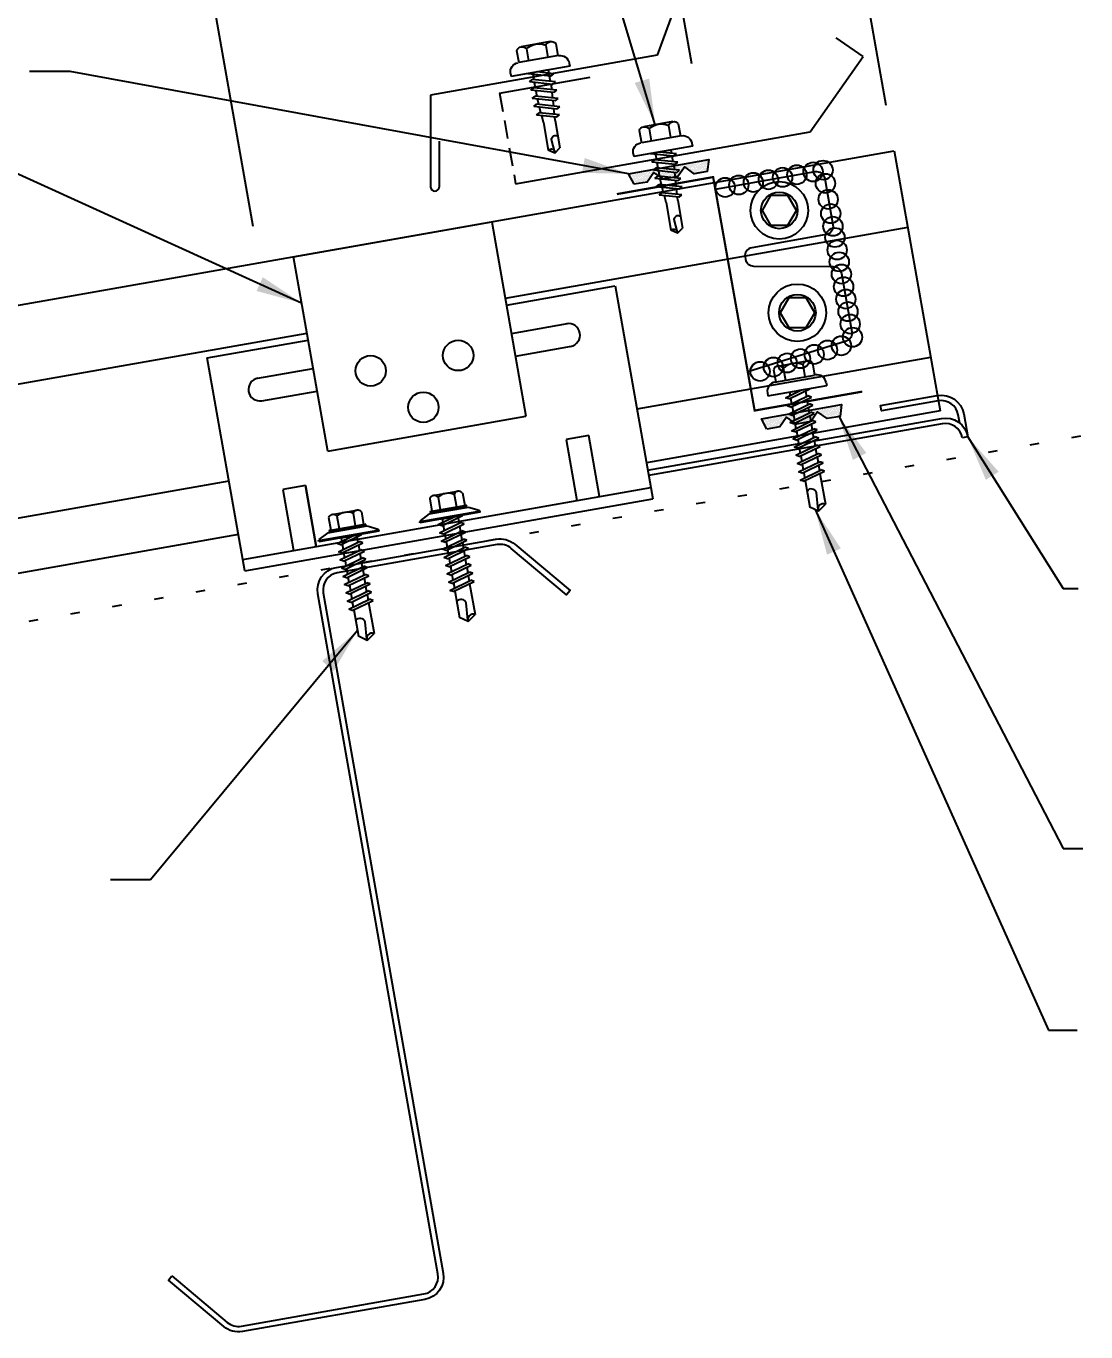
# Model space of a CAD drawing. Extents: x 0.4 to 44.2, y 9.8 to 50.6.
# Drawn here: x 8.02 to 19.53, y 12.82 to 27.01 of the extents above; entities that cross this region are included whole.
import ezdxf

# ---------------------------------------------------------------- set-up
doc = ezdxf.new("R2010")
doc.units = 0
doc.header["$LTSCALE"] = 4
doc.header["$MEASUREMENT"] = 0
doc.linetypes.add('ACAD_ISO07W100', pattern=[3, 0, -3])
doc.linetypes.add('HIDDEN', pattern=[0.375, 0.25, -0.125])
doc.layers.get('0').update_dxf_attribs({"linetype": 'CONTINUOUS'})
doc.layers.get('DEFPOINTS').update_dxf_attribs({"linetype": 'CONTINUOUS'})
for name, color, linetype in [('CLIP', 5, 'CONTINUOUS'), ('CLO', 3, 'CONTINUOUS'), ('DIM', 2, 'CONTINUOUS'), ('FASTENER', 9, 'CONTINUOUS'), ('PANEL', 11, 'CONTINUOUS'), ('STLA', 10, 'CONTINUOUS'), ('TAPE', 8, 'CONTINUOUS'), ('TEXT', 2, 'CONTINUOUS'), ('TRIM', 6, 'CONTINUOUS')]:
    doc.layers.add(name, color=color, linetype=linetype)
doc.styles.add('TEXT1', font='ROMANS.shx', dxfattribs={"width": 0.75, "height": 0.375})
doc.dimstyles.new('DETAIL', dxfattribs={"dimscale": 4, "dimtxt": 0.09375, "dimasz": 0.0625, "dimexe": 0.0625, "dimexo": 0.125, "dimgap": 0.0625, "dimtad": 1, "dimdec": 4, "dimzin": 3, "dimdsep": 46, "dimlunit": 4, "dimtxsty": 'TEXT1', "dimblk": 'ARCHTICK', "dimcen": 0.0625, "dimclrd": 7, "dimclre": 7, "dimclrt": 2, "dimadec": 0, "dimazin": 0, "dimtfac": 0.59375, "dimtdec": 4, "dimtmove": 0, "dimatfit": 3, "dimfxl": 0, "dimfrac": 2, "dimtolj": 1, "dimtzin": 3, "dimarcsym": 0})
doc.dimstyles.new('DETAIL$7', dxfattribs={"dimscale": 4, "dimtxt": 0.09375, "dimasz": 0.125, "dimexe": 0.0625, "dimexo": 0.125, "dimgap": 0.0625, "dimtad": 1, "dimdec": 4, "dimzin": 3, "dimdsep": 46, "dimlunit": 4, "dimtxsty": 'TEXT1', "dimblk": 'ARCHTICK', "dimcen": 0.0625, "dimclrd": 7, "dimclre": 7, "dimclrt": 2, "dimadec": 0, "dimazin": 0, "dimtfac": 1, "dimtdec": 4, "dimtmove": 0, "dimatfit": 3, "dimfxl": 0, "dimfrac": 2, "dimtolj": 1, "dimtzin": 3, "dimarcsym": 0})

# ---------------------------------------------------------------- blocks, each defined once
blk = doc.blocks.new('_ArchTick')
at = {"color": 0, "linetype": 'ByBlock', "const_width": 0.15}
blk.add_lwpolyline([(-0.5, -0.5), (0.5, 0.5)], dxfattribs=at)
blk = doc.blocks.new('*D7')
at = {"layer": 'DEFPOINTS', "color": 0}
for p in [(14.204, 32.546), (17.309, 26.452), (15.34, 26.105)]:
    blk.add_point(p, dxfattribs=at)
at = {"layer": 'DIM', "color": 7, "lineweight": -2}
for p, q in [((17.222, 26.944), (16.13, 33.139)), ((15.253, 26.597), (14.161, 32.792)), ((16.174, 32.893), (14.204, 32.546))]:
    blk.add_line(p, q, dxfattribs=at)
at = {"layer": 'DIM', "color": 7, "lineweight": -2, "xscale": 0.25, "yscale": 0.25, "zscale": 0.25}
for p, rotation in [((16.174, 32.893), 9.999999999999886), ((14.204, 32.546), 189.9999999999999)]:
    blk.add_blockref('_ArchTick', p, dxfattribs=dict(at, rotation=rotation))
at = {"layer": 'DIM', "color": 2, "insert": (15.107, 33.185), "char_height": 0.375, "attachment_point": 5, "rotation": 10, "style": 'TEXT1'}
blk.add_mtext('\\A1;2"', dxfattribs=at)
blk = doc.blocks.new('*D5')
at = {"layer": 'DEFPOINTS', "color": 0}
for p in [(20.89, 34.937), (10.574, 24.336), (22.804, 24.086)]:
    blk.add_point(p, dxfattribs=at)
at = {"layer": 'DIM', "color": 7, "lineweight": -2}
for p, q in [((22.717, 24.578), (20.847, 35.183)), ((9.073, 32.853), (20.89, 34.937)), ((10.488, 24.829), (9.029, 33.099))]:
    blk.add_line(p, q, dxfattribs=at)
at = {"layer": 'DIM', "color": 7, "lineweight": -2, "xscale": 0.25, "yscale": 0.25, "zscale": 0.25}
for p, rotation in [((20.89, 34.937), 10), ((9.073, 32.853), 190)]:
    blk.add_blockref('_ArchTick', p, dxfattribs=dict(at, rotation=rotation))
at = {"layer": 'DIM', "color": 2, "insert": (14.899, 34.361), "char_height": 0.375, "attachment_point": 5, "rotation": 10, "style": 'TEXT1'}
blk.add_mtext('\\A1;1\'-0" MAX.', dxfattribs=at)
blk = doc.blocks.new('*D6')
at = {"layer": 'DEFPOINTS', "color": 0}
for p in [(21.098, 33.761), (17.451, 25.651), (22.958, 23.208)]:
    blk.add_point(p, dxfattribs=at)
at = {"layer": 'DIM', "color": 7, "lineweight": -2}
for p, q in [((22.872, 23.7), (21.054, 34.008)), ((16.174, 32.893), (21.098, 33.761)), ((17.364, 26.143), (16.13, 33.139))]:
    blk.add_line(p, q, dxfattribs=at)
at = {"layer": 'DIM', "color": 7, "lineweight": -2, "xscale": 0.25, "yscale": 0.25, "zscale": 0.25}
for p, rotation in [((21.098, 33.761), 10), ((16.174, 32.893), 190)]:
    blk.add_blockref('_ArchTick', p, dxfattribs=dict(at, rotation=rotation))
at = {"layer": 'DIM', "color": 2, "insert": (18.553, 33.793), "char_height": 0.375, "attachment_point": 5, "rotation": 10, "style": 'TEXT1'}
blk.add_mtext('\\A1;5"', dxfattribs=at)
blk = doc.blocks.new('MB_DW1')
at = {"layer": 'FASTENER'}
for p, q in [((-0.135, 0.302), (0.135, 0.302)), ((-0.181, 0.276), (-0.181, 0.137)), ((-0.089, 0.276), (-0.089, 0.137)), ((0.089, 0.276), (0.089, 0.137)), ((0.181, 0.276), (0.181, 0.137)), ((-0.217, 0.114), (-0.326, 0.059)), ((-0.326, 0.059), (-0.326, 0.049)), ((-0.326, 0.049), (0.326, 0.049)), ((-0.217, 0.114), (0.217, 0.114)), ((-0.193, 0.137), (0.193, 0.137)), ((-0.193, 0.119), (0.193, 0.119)), ((-0.181, 0.137), (0.181, 0.137)), ((-0.139, -0.016), (0.046, 0.037)), ((-0.104, -0.036), (0.139, 0.033)), ((-0.086, 0.037), (-0.086, -0.001)), ((-0.086, 0.037), (0.086, 0.037)), ((0.086, 0.037), (0.133, 0.037)), ((0.086, 0.018), (0.086, -0.042)), ((0.139, 0.033), (0.133, 0.037)), ((0.217, 0.114), (0.326, 0.059)), ((0.326, 0.059), (0.326, 0.049)), ((-0.104, -0.036), (-0.139, -0.016)), ((-0.139, -0.107), (0.104, -0.038)), ((-0.104, -0.127), (-0.139, -0.107)), ((-0.139, -0.198), (0.104, -0.128)), ((-0.104, -0.127), (0.139, -0.058)), ((-0.086, -0.031), (-0.086, -0.092)), ((-0.086, -0.122), (-0.086, -0.183)), ((0.086, -0.073), (0.086, -0.133)), ((0.139, -0.058), (0.104, -0.038)), ((0.139, -0.149), (0.104, -0.128)), ((-0.104, -0.218), (-0.139, -0.198)), ((-0.139, -0.289), (0.104, -0.219)), ((-0.104, -0.218), (0.139, -0.149)), ((-0.104, -0.309), (0.139, -0.239)), ((-0.086, -0.213), (-0.086, -0.274)), ((0.086, -0.164), (0.086, -0.224)), ((0.086, -0.255), (0.086, -0.315)), ((0.139, -0.239), (0.104, -0.219)), ((-0.104, -0.309), (-0.139, -0.289)), ((-0.139, -0.38), (0.104, -0.31)), ((-0.104, -0.4), (-0.139, -0.38)), ((-0.139, -0.47), (0.104, -0.401)), ((-0.104, -0.4), (0.139, -0.33)), ((-0.104, -0.491), (0.139, -0.421)), ((-0.086, -0.304), (-0.086, -0.364)), ((-0.086, -0.395), (-0.086, -0.455)), ((0.086, -0.345), (0.086, -0.406)), ((0.139, -0.33), (0.104, -0.31)), ((0.139, -0.421), (0.104, -0.401)), ((-0.104, -0.491), (-0.139, -0.47)), ((-0.139, -0.561), (0.104, -0.492)), ((-0.104, -0.581), (-0.139, -0.561)), ((-0.104, -0.581), (0.139, -0.512)), ((-0.086, -0.486), (-0.086, -0.546)), ((0.086, -0.436), (0.086, -0.497)), ((0.086, -0.527), (0.086, -0.588)), ((0.139, -0.512), (0.104, -0.492)), ((-0.139, -0.652), (0.104, -0.583)), ((-0.104, -0.672), (-0.139, -0.652)), ((-0.139, -0.743), (0.104, -0.674)), ((-0.104, -0.672), (0.139, -0.603)), ((-0.104, -0.763), (0.139, -0.694)), ((-0.086, -0.577), (-0.086, -0.637)), ((-0.086, -0.667), (-0.086, -0.728)), ((0.086, -0.618), (0.086, -0.679)), ((0.086, -0.709), (0.086, -1.05)), ((0.139, -0.603), (0.104, -0.583)), ((0.139, -0.694), (0.104, -0.674)), ((-0.104, -0.763), (-0.139, -0.743)), ((-0.086, -0.758), (-0.086, -1.05)), ((-0.002, -1.095), (0.014, -0.909)), ((0, -1.111), (-0.086, -1.05)), ((0, -1.111), (0.086, -1.05))]:
    blk.add_line(p, q, dxfattribs=at)
blk.add_lwpolyline([(-0.331, 0.037), (-0.331, 0.049), (0.331, 0.049), (0.331, 0.037)], close=True, dxfattribs=at)
for centre, radius, start, end in [((-0.135, 0.25), 0.0527, 29.8754, 150.1246), ((0, 0.138), 0.164, 56.9974, 123.0026), ((0.135, 0.25), 0.0527, 29.8754, 150.1246), ((-0.193, 0.128), 0.00894, 90, 270), ((0.193, 0.128), 0.00894, 270, 90), ((-0.046, -0.921), 0.0615, 11.1445, 130.906), ((0.054, -1.097), 0.0563, 55.4585, 194.8454)]:
    blk.add_arc(centre, radius, start, end, dxfattribs=at)
blk = doc.blocks.new('A$C40D92978')
at = {"layer": 'CLO', "const_width": 0.0239}
blk.add_lwpolyline([(2.668, 0.22), (1.499, 0.014), (1.048, 2.551), (0.002, 2.366)], dxfattribs=at)
at = {"layer": 'CLO'}
blk.add_lwpolyline([(1.074, 2.419), (2.155, 2.61, -0.414214), (2.26, 2.537), (2.349, 2.031, -0.414214), (2.276, 1.927), (1.468, 1.784, 0.414214), (1.395, 1.68), (1.399, 1.658, 0.362577), (1.487, 1.584), (2.353, 1.579, -0.362577), (2.441, 1.505), (2.554, 0.869, -0.377256), (2.492, 0.768), (1.424, 0.435)], format="xyb", dxfattribs=at)
blk = doc.blocks.new('*X9')
at = {"color": 0}
for p, q in [((-0.434, 0.135), (-0.434, 0.135)), ((-0.434, 0.123), (-0.434, 0.123)), ((-0.422, 0.141), (-0.422, 0.141)), ((-0.422, 0.129), (-0.422, 0.129)), ((-0.422, 0.117), (-0.422, 0.117)), ((-0.422, 0.105), (-0.422, 0.105)), ((-0.422, 0.094), (-0.422, 0.094)), ((-0.422, 0.082), (-0.422, 0.082)), ((-0.41, 0.135), (-0.41, 0.135)), ((-0.41, 0.123), (-0.41, 0.123)), ((-0.41, 0.111), (-0.41, 0.111)), ((-0.41, 0.1), (-0.41, 0.1)), ((-0.41, 0.088), (-0.41, 0.088)), ((-0.41, 0.076), (-0.41, 0.076)), ((-0.41, 0.064), (-0.41, 0.064)), ((-0.41, 0.053), (-0.41, 0.053)), ((-0.41, 0.041), (-0.41, 0.041)), ((-0.398, 0.141), (-0.398, 0.141)), ((-0.398, 0.129), (-0.398, 0.129)), ((-0.398, 0.117), (-0.398, 0.117)), ((-0.398, 0.105), (-0.398, 0.105)), ((-0.398, 0.094), (-0.398, 0.094)), ((-0.398, 0.082), (-0.398, 0.082)), ((-0.398, 0.07), (-0.398, 0.07)), ((-0.398, 0.059), (-0.398, 0.059)), ((-0.398, 0.047), (-0.398, 0.047)), ((-0.398, 0.035), (-0.398, 0.035)), ((-0.398, 0.023), (-0.398, 0.023)), ((-0.387, 0.135), (-0.387, 0.135)), ((-0.387, 0.123), (-0.387, 0.123)), ((-0.387, 0.111), (-0.387, 0.111)), ((-0.387, 0.1), (-0.387, 0.1)), ((-0.387, 0.088), (-0.387, 0.088)), ((-0.387, 0.076), (-0.387, 0.076)), ((-0.387, 0.064), (-0.387, 0.064)), ((-0.387, 0.053), (-0.387, 0.053)), ((-0.387, 0.041), (-0.387, 0.041)), ((-0.387, 0.029), (-0.387, 0.029)), ((-0.375, 0.141), (-0.375, 0.141)), ((-0.375, 0.129), (-0.375, 0.129)), ((-0.375, 0.117), (-0.375, 0.117)), ((-0.375, 0.105), (-0.375, 0.105)), ((-0.375, 0.094), (-0.375, 0.094)), ((-0.375, 0.082), (-0.375, 0.082)), ((-0.375, 0.07), (-0.375, 0.07)), ((-0.375, 0.059), (-0.375, 0.059)), ((-0.375, 0.047), (-0.375, 0.047)), ((-0.375, 0.035), (-0.375, 0.035)), ((-0.375, 0.023), (-0.375, 0.023)), ((-0.363, 0.135), (-0.363, 0.135)), ((-0.363, 0.123), (-0.363, 0.123)), ((-0.363, 0.111), (-0.363, 0.111)), ((-0.363, 0.1), (-0.363, 0.1)), ((-0.363, 0.088), (-0.363, 0.088)), ((-0.363, 0.076), (-0.363, 0.076)), ((-0.363, 0.064), (-0.363, 0.064)), ((-0.363, 0.053), (-0.363, 0.053)), ((-0.363, 0.041), (-0.363, 0.041)), ((-0.363, 0.029), (-0.363, 0.029)), ((-0.352, 0.141), (-0.352, 0.141)), ((-0.352, 0.129), (-0.352, 0.129)), ((-0.352, 0.117), (-0.352, 0.117)), ((-0.352, 0.105), (-0.352, 0.105)), ((-0.352, 0.094), (-0.352, 0.094)), ((-0.352, 0.082), (-0.352, 0.082)), ((-0.352, 0.07), (-0.352, 0.07)), ((-0.352, 0.059), (-0.352, 0.059)), ((-0.352, 0.047), (-0.352, 0.047)), ((-0.352, 0.035), (-0.352, 0.035)), ((-0.352, 0.023), (-0.352, 0.023)), ((-0.34, 0.135), (-0.34, 0.135)), ((-0.34, 0.123), (-0.34, 0.123)), ((-0.34, 0.111), (-0.34, 0.111)), ((-0.34, 0.1), (-0.34, 0.1)), ((-0.34, 0.088), (-0.34, 0.088)), ((-0.34, 0.076), (-0.34, 0.076)), ((-0.34, 0.064), (-0.34, 0.064)), ((-0.34, 0.053), (-0.34, 0.053)), ((-0.34, 0.041), (-0.34, 0.041)), ((-0.34, 0.029), (-0.34, 0.029)), ((-0.328, 0.141), (-0.328, 0.141)), ((-0.328, 0.129), (-0.328, 0.129)), ((-0.328, 0.117), (-0.328, 0.117)), ((-0.328, 0.105), (-0.328, 0.105)), ((-0.328, 0.094), (-0.328, 0.094)), ((-0.328, 0.082), (-0.328, 0.082)), ((-0.328, 0.07), (-0.328, 0.07)), ((-0.328, 0.059), (-0.328, 0.059)), ((-0.328, 0.047), (-0.328, 0.047)), ((-0.328, 0.035), (-0.328, 0.035)), ((-0.328, 0.023), (-0.328, 0.023)), ((-0.316, 0.135), (-0.316, 0.135)), ((-0.316, 0.123), (-0.316, 0.123)), ((-0.316, 0.111), (-0.316, 0.111)), ((-0.316, 0.1), (-0.316, 0.1)), ((-0.316, 0.088), (-0.316, 0.088)), ((-0.316, 0.076), (-0.316, 0.076)), ((-0.316, 0.064), (-0.316, 0.064)), ((-0.316, 0.053), (-0.316, 0.053)), ((-0.316, 0.041), (-0.316, 0.041)), ((-0.316, 0.029), (-0.316, 0.029)), ((-0.305, 0.141), (-0.305, 0.141)), ((-0.305, 0.129), (-0.305, 0.129)), ((-0.305, 0.117), (-0.305, 0.117)), ((-0.305, 0.105), (-0.305, 0.105)), ((-0.305, 0.094), (-0.305, 0.094)), ((-0.305, 0.082), (-0.305, 0.082)), ((-0.305, 0.07), (-0.305, 0.07)), ((-0.305, 0.059), (-0.305, 0.059)), ((-0.305, 0.047), (-0.305, 0.047)), ((-0.305, 0.035), (-0.305, 0.035)), ((-0.305, 0.023), (-0.305, 0.023)), ((-0.293, 0.135), (-0.293, 0.135)), ((-0.293, 0.123), (-0.293, 0.123)), ((-0.293, 0.111), (-0.293, 0.111)), ((-0.293, 0.1), (-0.293, 0.1)), ((-0.293, 0.088), (-0.293, 0.088)), ((-0.293, 0.076), (-0.293, 0.076)), ((-0.293, 0.064), (-0.293, 0.064)), ((-0.293, 0.053), (-0.293, 0.053)), ((-0.293, 0.041), (-0.293, 0.041)), ((-0.293, 0.029), (-0.293, 0.029)), ((-0.281, 0.141), (-0.281, 0.141)), ((-0.281, 0.129), (-0.281, 0.129)), ((-0.281, 0.117), (-0.281, 0.117)), ((-0.281, 0.105), (-0.281, 0.105)), ((-0.281, 0.094), (-0.281, 0.094)), ((-0.281, 0.082), (-0.281, 0.082)), ((-0.281, 0.07), (-0.281, 0.07)), ((-0.281, 0.059), (-0.281, 0.059)), ((-0.281, 0.047), (-0.281, 0.047)), ((-0.281, 0.035), (-0.281, 0.035)), ((-0.281, 0.023), (-0.281, 0.023)), ((-0.27, 0.135), (-0.27, 0.135)), ((-0.27, 0.123), (-0.27, 0.123)), ((-0.27, 0.111), (-0.27, 0.111)), ((-0.27, 0.1), (-0.27, 0.1)), ((-0.27, 0.088), (-0.27, 0.088)), ((-0.27, 0.076), (-0.27, 0.076)), ((-0.27, 0.064), (-0.27, 0.064)), ((-0.27, 0.053), (-0.27, 0.053)), ((-0.27, 0.041), (-0.27, 0.041)), ((-0.27, 0.029), (-0.27, 0.029)), ((-0.258, 0.141), (-0.258, 0.141)), ((-0.258, 0.129), (-0.258, 0.129)), ((-0.258, 0.117), (-0.258, 0.117)), ((-0.258, 0.105), (-0.258, 0.105)), ((-0.258, 0.094), (-0.258, 0.094)), ((-0.258, 0.082), (-0.258, 0.082)), ((-0.258, 0.07), (-0.258, 0.07)), ((-0.258, 0.059), (-0.258, 0.059)), ((-0.258, 0.047), (-0.258, 0.047)), ((-0.258, 0.035), (-0.258, 0.035)), ((-0.258, 0.023), (-0.258, 0.023)), ((-0.246, 0.135), (-0.246, 0.135)), ((-0.246, 0.123), (-0.246, 0.123)), ((-0.246, 0.111), (-0.246, 0.111)), ((-0.246, 0.1), (-0.246, 0.1)), ((-0.246, 0.088), (-0.246, 0.088)), ((-0.246, 0.076), (-0.246, 0.076)), ((-0.246, 0.064), (-0.246, 0.064)), ((-0.246, 0.053), (-0.246, 0.053)), ((-0.246, 0.041), (-0.246, 0.041)), ((-0.234, 0.141), (-0.234, 0.141)), ((-0.234, 0.129), (-0.234, 0.129)), ((-0.234, 0.117), (-0.234, 0.117)), ((-0.234, 0.105), (-0.234, 0.105)), ((-0.234, 0.094), (-0.234, 0.094)), ((-0.234, 0.082), (-0.234, 0.082)), ((-0.234, 0.07), (-0.234, 0.07)), ((-0.234, 0.059), (-0.234, 0.059)), ((-0.234, 0.047), (-0.234, 0.047)), ((-0.223, 0.135), (-0.223, 0.135)), ((-0.223, 0.123), (-0.223, 0.123)), ((-0.223, 0.111), (-0.223, 0.111)), ((-0.223, 0.1), (-0.223, 0.1)), ((-0.223, 0.088), (-0.223, 0.088)), ((-0.223, 0.076), (-0.223, 0.076)), ((-0.223, 0.064), (-0.223, 0.064)), ((-0.211, 0.141), (-0.211, 0.141)), ((-0.211, 0.129), (-0.211, 0.129)), ((-0.211, 0.117), (-0.211, 0.117)), ((-0.211, 0.105), (-0.211, 0.105)), ((-0.211, 0.094), (-0.211, 0.094)), ((-0.211, 0.082), (-0.211, 0.082)), ((-0.211, 0.07), (-0.211, 0.07)), ((-0.199, 0.135), (-0.199, 0.135)), ((-0.199, 0.123), (-0.199, 0.123)), ((-0.199, 0.111), (-0.199, 0.111)), ((-0.199, 0.1), (-0.199, 0.1)), ((-0.199, 0.088), (-0.199, 0.088)), ((-0.188, 0.141), (-0.188, 0.141)), ((-0.188, 0.129), (-0.188, 0.129)), ((-0.188, 0.117), (-0.188, 0.117)), ((-0.188, 0.105), (-0.188, 0.105)), ((-0.188, 0.094), (-0.188, 0.094)), ((-0.176, 0.135), (-0.176, 0.135)), ((-0.176, 0.123), (-0.176, 0.123)), ((-0.176, 0.111), (-0.176, 0.111)), ((-0.164, 0.141), (-0.164, 0.141)), ((-0.164, 0.129), (-0.164, 0.129)), ((-0.164, 0.117), (-0.164, 0.117)), ((-0.164, 0.105), (-0.164, 0.105)), ((-0.152, 0.135), (-0.152, 0.135)), ((-0.152, 0.123), (-0.152, 0.123)), ((-0.152, 0.111), (-0.152, 0.111)), ((-0.152, 0.1), (-0.152, 0.1)), ((-0.141, 0.141), (-0.141, 0.141)), ((-0.141, 0.129), (-0.141, 0.129)), ((-0.141, 0.117), (-0.141, 0.117)), ((-0.141, 0.105), (-0.141, 0.105)), ((-0.141, 0.094), (-0.141, 0.094)), ((-0.141, 0.082), (-0.141, 0.082)), ((-0.129, 0.135), (-0.129, 0.135)), ((-0.129, 0.123), (-0.129, 0.123)), ((-0.129, 0.111), (-0.129, 0.111)), ((-0.129, 0.1), (-0.129, 0.1)), ((-0.129, 0.088), (-0.129, 0.088)), ((-0.129, 0.076), (-0.129, 0.076)), ((-0.117, 0.141), (-0.117, 0.141)), ((-0.117, 0.129), (-0.117, 0.129)), ((-0.117, 0.117), (-0.117, 0.117)), ((-0.117, 0.105), (-0.117, 0.105)), ((-0.117, 0.094), (-0.117, 0.094)), ((-0.117, 0.082), (-0.117, 0.082)), ((-0.117, 0.07), (-0.117, 0.07)), ((-0.117, 0.059), (-0.117, 0.059)), ((-0.105, 0.135), (-0.105, 0.135)), ((-0.105, 0.123), (-0.105, 0.123)), ((-0.105, 0.111), (-0.105, 0.111)), ((-0.105, 0.1), (-0.105, 0.1)), ((-0.105, 0.088), (-0.105, 0.088)), ((-0.105, 0.076), (-0.105, 0.076)), ((-0.105, 0.064), (-0.105, 0.064)), ((-0.105, 0.053), (-0.105, 0.053)), ((-0.094, 0.141), (-0.094, 0.141)), ((-0.094, 0.129), (-0.094, 0.129)), ((-0.094, 0.117), (-0.094, 0.117)), ((-0.094, 0.105), (-0.094, 0.105)), ((-0.094, 0.094), (-0.094, 0.094)), ((-0.094, 0.082), (-0.094, 0.082)), ((-0.094, 0.07), (-0.094, 0.07)), ((-0.094, 0.059), (-0.094, 0.059)), ((-0.094, 0.047), (-0.094, 0.047)), ((-0.094, 0.035), (-0.094, 0.035)), ((-0.082, 0.135), (-0.082, 0.135)), ((-0.082, 0.123), (-0.082, 0.123)), ((-0.082, 0.111), (-0.082, 0.111)), ((-0.082, 0.1), (-0.082, 0.1)), ((-0.082, 0.088), (-0.082, 0.088)), ((-0.082, 0.076), (-0.082, 0.076)), ((-0.082, 0.064), (-0.082, 0.064)), ((-0.082, 0.053), (-0.082, 0.053)), ((-0.082, 0.041), (-0.082, 0.041)), ((-0.082, 0.029), (-0.082, 0.029)), ((-0.07, 0.141), (-0.07, 0.141)), ((-0.07, 0.129), (-0.07, 0.129)), ((-0.07, 0.117), (-0.07, 0.117)), ((-0.07, 0.105), (-0.07, 0.105)), ((-0.07, 0.094), (-0.07, 0.094)), ((-0.07, 0.082), (-0.07, 0.082)), ((-0.07, 0.07), (-0.07, 0.07)), ((-0.07, 0.059), (-0.07, 0.059)), ((-0.07, 0.047), (-0.07, 0.047)), ((-0.07, 0.035), (-0.07, 0.035)), ((-0.07, 0.023), (-0.07, 0.023)), ((-0.059, 0.135), (-0.059, 0.135)), ((-0.059, 0.123), (-0.059, 0.123)), ((-0.059, 0.111), (-0.059, 0.111)), ((-0.059, 0.1), (-0.059, 0.1)), ((-0.059, 0.088), (-0.059, 0.088)), ((-0.059, 0.076), (-0.059, 0.076)), ((-0.059, 0.064), (-0.059, 0.064)), ((-0.059, 0.053), (-0.059, 0.053)), ((-0.059, 0.041), (-0.059, 0.041)), ((-0.059, 0.029), (-0.059, 0.029)), ((-0.047, 0.141), (-0.047, 0.141)), ((-0.047, 0.129), (-0.047, 0.129)), ((-0.047, 0.117), (-0.047, 0.117)), ((-0.047, 0.105), (-0.047, 0.105)), ((-0.047, 0.094), (-0.047, 0.094)), ((-0.047, 0.082), (-0.047, 0.082)), ((-0.047, 0.07), (-0.047, 0.07)), ((-0.047, 0.059), (-0.047, 0.059)), ((-0.047, 0.047), (-0.047, 0.047)), ((-0.047, 0.035), (-0.047, 0.035)), ((-0.047, 0.023), (-0.047, 0.023)), ((-0.035, 0.135), (-0.035, 0.135)), ((-0.035, 0.123), (-0.035, 0.123)), ((-0.035, 0.111), (-0.035, 0.111)), ((-0.035, 0.1), (-0.035, 0.1)), ((-0.035, 0.088), (-0.035, 0.088)), ((-0.035, 0.076), (-0.035, 0.076)), ((-0.035, 0.064), (-0.035, 0.064)), ((-0.035, 0.053), (-0.035, 0.053)), ((-0.035, 0.041), (-0.035, 0.041)), ((-0.035, 0.029), (-0.035, 0.029)), ((-0.023, 0.141), (-0.023, 0.141)), ((-0.023, 0.129), (-0.023, 0.129)), ((-0.023, 0.117), (-0.023, 0.117)), ((-0.023, 0.105), (-0.023, 0.105)), ((-0.023, 0.094), (-0.023, 0.094)), ((-0.023, 0.082), (-0.023, 0.082)), ((-0.023, 0.07), (-0.023, 0.07)), ((-0.023, 0.059), (-0.023, 0.059)), ((-0.023, 0.047), (-0.023, 0.047)), ((-0.023, 0.035), (-0.023, 0.035)), ((-0.023, 0.023), (-0.023, 0.023)), ((-0.012, 0.135), (-0.012, 0.135)), ((-0.012, 0.123), (-0.012, 0.123)), ((-0.012, 0.111), (-0.012, 0.111)), ((-0.012, 0.1), (-0.012, 0.1)), ((-0.012, 0.088), (-0.012, 0.088)), ((-0.012, 0.076), (-0.012, 0.076)), ((-0.012, 0.064), (-0.012, 0.064)), ((-0.012, 0.053), (-0.012, 0.053)), ((-0.012, 0.041), (-0.012, 0.041)), ((-0.012, 0.029), (-0.012, 0.029)), ((0, 0.141), (0, 0.141)), ((0, 0.129), (0, 0.129)), ((0, 0.117), (0, 0.117)), ((0, 0.105), (0, 0.105)), ((0, 0.094), (0, 0.094)), ((0, 0.082), (0, 0.082)), ((0, 0.07), (0, 0.07)), ((0, 0.059), (0, 0.059)), ((0, 0.047), (0, 0.047)), ((0, 0.035), (0, 0.035)), ((0, 0.023), (0, 0.023)), ((0.012, 0.135), (0.012, 0.135)), ((0.012, 0.123), (0.012, 0.123)), ((0.012, 0.111), (0.012, 0.111)), ((0.012, 0.1), (0.012, 0.1)), ((0.012, 0.088), (0.012, 0.088)), ((0.012, 0.076), (0.012, 0.076)), ((0.012, 0.064), (0.012, 0.064)), ((0.012, 0.053), (0.012, 0.053)), ((0.012, 0.041), (0.012, 0.041)), ((0.012, 0.029), (0.012, 0.029)), ((0.023, 0.141), (0.023, 0.141)), ((0.023, 0.129), (0.023, 0.129)), ((0.023, 0.117), (0.023, 0.117)), ((0.023, 0.105), (0.023, 0.105)), ((0.023, 0.094), (0.023, 0.094)), ((0.023, 0.082), (0.023, 0.082)), ((0.023, 0.07), (0.023, 0.07)), ((0.023, 0.059), (0.023, 0.059)), ((0.023, 0.047), (0.023, 0.047)), ((0.023, 0.035), (0.023, 0.035)), ((0.023, 0.023), (0.023, 0.023)), ((0.035, 0.135), (0.035, 0.135)), ((0.035, 0.123), (0.035, 0.123)), ((0.035, 0.111), (0.035, 0.111)), ((0.035, 0.1), (0.035, 0.1)), ((0.035, 0.088), (0.035, 0.088)), ((0.035, 0.076), (0.035, 0.076)), ((0.035, 0.064), (0.035, 0.064)), ((0.035, 0.053), (0.035, 0.053)), ((0.035, 0.041), (0.035, 0.041)), ((0.035, 0.029), (0.035, 0.029)), ((0.047, 0.141), (0.047, 0.141)), ((0.047, 0.129), (0.047, 0.129)), ((0.047, 0.117), (0.047, 0.117)), ((0.047, 0.105), (0.047, 0.105)), ((0.047, 0.094), (0.047, 0.094)), ((0.047, 0.082), (0.047, 0.082)), ((0.047, 0.07), (0.047, 0.07)), ((0.047, 0.059), (0.047, 0.059)), ((0.047, 0.047), (0.047, 0.047)), ((0.047, 0.035), (0.047, 0.035)), ((0.047, 0.023), (0.047, 0.023)), ((0.059, 0.135), (0.059, 0.135)), ((0.059, 0.123), (0.059, 0.123)), ((0.059, 0.111), (0.059, 0.111)), ((0.059, 0.1), (0.059, 0.1)), ((0.059, 0.088), (0.059, 0.088)), ((0.059, 0.076), (0.059, 0.076)), ((0.059, 0.064), (0.059, 0.064)), ((0.059, 0.053), (0.059, 0.053)), ((0.059, 0.041), (0.059, 0.041)), ((0.059, 0.029), (0.059, 0.029)), ((0.07, 0.141), (0.07, 0.141)), ((0.07, 0.129), (0.07, 0.129)), ((0.07, 0.117), (0.07, 0.117)), ((0.07, 0.105), (0.07, 0.105)), ((0.07, 0.094), (0.07, 0.094)), ((0.07, 0.082), (0.07, 0.082)), ((0.07, 0.07), (0.07, 0.07)), ((0.07, 0.059), (0.07, 0.059)), ((0.07, 0.047), (0.07, 0.047)), ((0.07, 0.035), (0.07, 0.035)), ((0.07, 0.023), (0.07, 0.023)), ((0.082, 0.135), (0.082, 0.135)), ((0.082, 0.123), (0.082, 0.123)), ((0.082, 0.111), (0.082, 0.111)), ((0.082, 0.1), (0.082, 0.1)), ((0.082, 0.088), (0.082, 0.088)), ((0.082, 0.076), (0.082, 0.076)), ((0.082, 0.064), (0.082, 0.064)), ((0.082, 0.053), (0.082, 0.053)), ((0.082, 0.041), (0.082, 0.041)), ((0.082, 0.029), (0.082, 0.029)), ((0.094, 0.141), (0.094, 0.141)), ((0.094, 0.129), (0.094, 0.129)), ((0.094, 0.117), (0.094, 0.117)), ((0.094, 0.105), (0.094, 0.105)), ((0.094, 0.094), (0.094, 0.094)), ((0.094, 0.082), (0.094, 0.082)), ((0.094, 0.07), (0.094, 0.07)), ((0.094, 0.059), (0.094, 0.059)), ((0.094, 0.047), (0.094, 0.047)), ((0.094, 0.035), (0.094, 0.035)), ((0.105, 0.135), (0.105, 0.135)), ((0.105, 0.123), (0.105, 0.123)), ((0.105, 0.111), (0.105, 0.111)), ((0.105, 0.1), (0.105, 0.1)), ((0.105, 0.088), (0.105, 0.088)), ((0.105, 0.076), (0.105, 0.076)), ((0.105, 0.064), (0.105, 0.064)), ((0.105, 0.053), (0.105, 0.053)), ((0.117, 0.141), (0.117, 0.141)), ((0.117, 0.129), (0.117, 0.129)), ((0.117, 0.117), (0.117, 0.117)), ((0.117, 0.105), (0.117, 0.105)), ((0.117, 0.094), (0.117, 0.094)), ((0.117, 0.082), (0.117, 0.082)), ((0.117, 0.07), (0.117, 0.07)), ((0.117, 0.059), (0.117, 0.059)), ((0.129, 0.135), (0.129, 0.135)), ((0.129, 0.123), (0.129, 0.123)), ((0.129, 0.111), (0.129, 0.111)), ((0.129, 0.1), (0.129, 0.1)), ((0.129, 0.088), (0.129, 0.088)), ((0.129, 0.076), (0.129, 0.076)), ((0.141, 0.141), (0.141, 0.141)), ((0.141, 0.129), (0.141, 0.129)), ((0.141, 0.117), (0.141, 0.117)), ((0.141, 0.105), (0.141, 0.105)), ((0.141, 0.094), (0.141, 0.094)), ((0.141, 0.082), (0.141, 0.082)), ((0.152, 0.135), (0.152, 0.135)), ((0.152, 0.123), (0.152, 0.123)), ((0.152, 0.111), (0.152, 0.111)), ((0.152, 0.1), (0.152, 0.1)), ((0.164, 0.141), (0.164, 0.141)), ((0.164, 0.129), (0.164, 0.129)), ((0.164, 0.117), (0.164, 0.117)), ((0.164, 0.105), (0.164, 0.105)), ((0.176, 0.135), (0.176, 0.135)), ((0.176, 0.123), (0.176, 0.123)), ((0.176, 0.111), (0.176, 0.111)), ((0.188, 0.141), (0.188, 0.141)), ((0.188, 0.129), (0.188, 0.129)), ((0.188, 0.117), (0.188, 0.117)), ((0.188, 0.105), (0.188, 0.105)), ((0.188, 0.094), (0.188, 0.094)), ((0.199, 0.135), (0.199, 0.135)), ((0.199, 0.123), (0.199, 0.123)), ((0.199, 0.111), (0.199, 0.111)), ((0.199, 0.1), (0.199, 0.1)), ((0.199, 0.088), (0.199, 0.088)), ((0.211, 0.141), (0.211, 0.141)), ((0.211, 0.129), (0.211, 0.129)), ((0.211, 0.117), (0.211, 0.117)), ((0.211, 0.105), (0.211, 0.105)), ((0.211, 0.094), (0.211, 0.094)), ((0.211, 0.082), (0.211, 0.082)), ((0.211, 0.07), (0.211, 0.07)), ((0.223, 0.135), (0.223, 0.135)), ((0.223, 0.123), (0.223, 0.123)), ((0.223, 0.111), (0.223, 0.111)), ((0.223, 0.1), (0.223, 0.1)), ((0.223, 0.088), (0.223, 0.088)), ((0.223, 0.076), (0.223, 0.076)), ((0.223, 0.064), (0.223, 0.064)), ((0.234, 0.141), (0.234, 0.141)), ((0.234, 0.129), (0.234, 0.129)), ((0.234, 0.117), (0.234, 0.117)), ((0.234, 0.105), (0.234, 0.105)), ((0.234, 0.094), (0.234, 0.094)), ((0.234, 0.082), (0.234, 0.082)), ((0.234, 0.07), (0.234, 0.07)), ((0.234, 0.059), (0.234, 0.059)), ((0.234, 0.047), (0.234, 0.047)), ((0.246, 0.135), (0.246, 0.135)), ((0.246, 0.123), (0.246, 0.123)), ((0.246, 0.111), (0.246, 0.111)), ((0.246, 0.1), (0.246, 0.1)), ((0.246, 0.088), (0.246, 0.088)), ((0.246, 0.076), (0.246, 0.076)), ((0.246, 0.064), (0.246, 0.064)), ((0.246, 0.053), (0.246, 0.053)), ((0.246, 0.041), (0.246, 0.041)), ((0.258, 0.141), (0.258, 0.141)), ((0.258, 0.129), (0.258, 0.129)), ((0.258, 0.117), (0.258, 0.117)), ((0.258, 0.105), (0.258, 0.105)), ((0.258, 0.094), (0.258, 0.094)), ((0.258, 0.082), (0.258, 0.082)), ((0.258, 0.07), (0.258, 0.07)), ((0.258, 0.059), (0.258, 0.059)), ((0.258, 0.047), (0.258, 0.047)), ((0.258, 0.035), (0.258, 0.035)), ((0.258, 0.023), (0.258, 0.023)), ((0.27, 0.135), (0.27, 0.135)), ((0.27, 0.123), (0.27, 0.123)), ((0.27, 0.111), (0.27, 0.111)), ((0.27, 0.1), (0.27, 0.1)), ((0.27, 0.088), (0.27, 0.088)), ((0.27, 0.076), (0.27, 0.076)), ((0.27, 0.064), (0.27, 0.064)), ((0.27, 0.053), (0.27, 0.053)), ((0.27, 0.041), (0.27, 0.041)), ((0.27, 0.029), (0.27, 0.029)), ((0.281, 0.141), (0.281, 0.141)), ((0.281, 0.129), (0.281, 0.129)), ((0.281, 0.117), (0.281, 0.117)), ((0.281, 0.105), (0.281, 0.105)), ((0.281, 0.094), (0.281, 0.094)), ((0.281, 0.082), (0.281, 0.082)), ((0.281, 0.07), (0.281, 0.07)), ((0.281, 0.059), (0.281, 0.059)), ((0.281, 0.047), (0.281, 0.047)), ((0.281, 0.035), (0.281, 0.035)), ((0.281, 0.023), (0.281, 0.023)), ((0.293, 0.135), (0.293, 0.135)), ((0.293, 0.123), (0.293, 0.123)), ((0.293, 0.111), (0.293, 0.111)), ((0.293, 0.1), (0.293, 0.1)), ((0.293, 0.088), (0.293, 0.088)), ((0.293, 0.076), (0.293, 0.076)), ((0.293, 0.064), (0.293, 0.064)), ((0.293, 0.053), (0.293, 0.053)), ((0.293, 0.041), (0.293, 0.041)), ((0.293, 0.029), (0.293, 0.029)), ((0.305, 0.141), (0.305, 0.141)), ((0.305, 0.129), (0.305, 0.129)), ((0.305, 0.117), (0.305, 0.117)), ((0.305, 0.105), (0.305, 0.105)), ((0.305, 0.094), (0.305, 0.094)), ((0.305, 0.082), (0.305, 0.082)), ((0.305, 0.07), (0.305, 0.07)), ((0.305, 0.059), (0.305, 0.059)), ((0.305, 0.047), (0.305, 0.047)), ((0.305, 0.035), (0.305, 0.035)), ((0.305, 0.023), (0.305, 0.023)), ((0.316, 0.135), (0.316, 0.135)), ((0.316, 0.123), (0.316, 0.123)), ((0.316, 0.111), (0.316, 0.111)), ((0.316, 0.1), (0.316, 0.1)), ((0.316, 0.088), (0.316, 0.088)), ((0.316, 0.076), (0.316, 0.076)), ((0.316, 0.064), (0.316, 0.064)), ((0.316, 0.053), (0.316, 0.053)), ((0.316, 0.041), (0.316, 0.041)), ((0.316, 0.029), (0.316, 0.029)), ((0.328, 0.141), (0.328, 0.141)), ((0.328, 0.129), (0.328, 0.129)), ((0.328, 0.117), (0.328, 0.117)), ((0.328, 0.105), (0.328, 0.105)), ((0.328, 0.094), (0.328, 0.094)), ((0.328, 0.082), (0.328, 0.082)), ((0.328, 0.07), (0.328, 0.07)), ((0.328, 0.059), (0.328, 0.059)), ((0.328, 0.047), (0.328, 0.047)), ((0.328, 0.035), (0.328, 0.035)), ((0.328, 0.023), (0.328, 0.023)), ((0.34, 0.135), (0.34, 0.135)), ((0.34, 0.123), (0.34, 0.123)), ((0.34, 0.111), (0.34, 0.111)), ((0.34, 0.1), (0.34, 0.1)), ((0.34, 0.088), (0.34, 0.088)), ((0.34, 0.076), (0.34, 0.076)), ((0.34, 0.064), (0.34, 0.064)), ((0.34, 0.053), (0.34, 0.053)), ((0.34, 0.041), (0.34, 0.041)), ((0.34, 0.029), (0.34, 0.029)), ((0.352, 0.141), (0.352, 0.141)), ((0.352, 0.129), (0.352, 0.129)), ((0.352, 0.117), (0.352, 0.117)), ((0.352, 0.105), (0.352, 0.105)), ((0.352, 0.094), (0.352, 0.094)), ((0.352, 0.082), (0.352, 0.082)), ((0.352, 0.07), (0.352, 0.07)), ((0.352, 0.059), (0.352, 0.059)), ((0.352, 0.047), (0.352, 0.047)), ((0.352, 0.035), (0.352, 0.035)), ((0.352, 0.023), (0.352, 0.023)), ((0.363, 0.135), (0.363, 0.135)), ((0.363, 0.123), (0.363, 0.123)), ((0.363, 0.111), (0.363, 0.111)), ((0.363, 0.1), (0.363, 0.1)), ((0.363, 0.088), (0.363, 0.088)), ((0.363, 0.076), (0.363, 0.076)), ((0.363, 0.064), (0.363, 0.064)), ((0.363, 0.053), (0.363, 0.053)), ((0.363, 0.041), (0.363, 0.041)), ((0.363, 0.029), (0.363, 0.029)), ((0.375, 0.141), (0.375, 0.141)), ((0.375, 0.129), (0.375, 0.129)), ((0.375, 0.117), (0.375, 0.117)), ((0.375, 0.105), (0.375, 0.105)), ((0.375, 0.094), (0.375, 0.094)), ((0.375, 0.082), (0.375, 0.082)), ((0.375, 0.07), (0.375, 0.07)), ((0.375, 0.059), (0.375, 0.059)), ((0.375, 0.047), (0.375, 0.047)), ((0.375, 0.035), (0.375, 0.035)), ((0.375, 0.023), (0.375, 0.023)), ((0.387, 0.135), (0.387, 0.135)), ((0.387, 0.123), (0.387, 0.123)), ((0.387, 0.111), (0.387, 0.111)), ((0.387, 0.1), (0.387, 0.1)), ((0.387, 0.088), (0.387, 0.088)), ((0.387, 0.076), (0.387, 0.076)), ((0.387, 0.064), (0.387, 0.064)), ((0.387, 0.053), (0.387, 0.053)), ((0.387, 0.041), (0.387, 0.041)), ((0.387, 0.029), (0.387, 0.029)), ((0.398, 0.141), (0.398, 0.141)), ((0.398, 0.129), (0.398, 0.129)), ((0.398, 0.117), (0.398, 0.117)), ((0.398, 0.105), (0.398, 0.105)), ((0.398, 0.094), (0.398, 0.094)), ((0.398, 0.082), (0.398, 0.082)), ((0.398, 0.07), (0.398, 0.07)), ((0.398, 0.059), (0.398, 0.059)), ((0.398, 0.047), (0.398, 0.047)), ((0.398, 0.035), (0.398, 0.035)), ((0.398, 0.023), (0.398, 0.023)), ((0.41, 0.135), (0.41, 0.135)), ((0.41, 0.123), (0.41, 0.123)), ((0.41, 0.111), (0.41, 0.111)), ((0.41, 0.1), (0.41, 0.1)), ((0.41, 0.088), (0.41, 0.088)), ((0.41, 0.076), (0.41, 0.076)), ((0.41, 0.064), (0.41, 0.064)), ((0.41, 0.053), (0.41, 0.053)), ((0.41, 0.041), (0.41, 0.041)), ((0.422, 0.141), (0.422, 0.141)), ((0.422, 0.129), (0.422, 0.129)), ((0.422, 0.117), (0.422, 0.117)), ((0.422, 0.105), (0.422, 0.105)), ((0.422, 0.094), (0.422, 0.094)), ((0.422, 0.082), (0.422, 0.082)), ((0.434, 0.135), (0.434, 0.135)), ((0.434, 0.123), (0.434, 0.123))]:
    blk.add_line(p, q, dxfattribs=at)
blk = doc.blocks.new('MB_DBTAP')
at = {"layer": 'TAPE', "color": 9}
blk.add_lwpolyline([(-0.403, 0.018), (-0.442, 0.141), (0.442, 0.141), (0.403, 0.018), (0.26, 0.018), (0.17, 0.109), (0.079, 0.018), (0, 0.018), (-0.079, 0.018), (-0.17, 0.109), (-0.26, 0.018)], close=True, dxfattribs=at)
at = {"layer": 'TAPE', "color": 251}
blk.add_blockref('*X9', (0, 0), dxfattribs=at)
blk = doc.blocks.new('FZ7')
at = {"layer": 'FASTENER'}
for p, q in [((-0.215, 0.305), (-0.215, 0.171)), ((-0.161, 0.337), (0.161, 0.337)), ((-0.107, 0.305), (-0.107, 0.171)), ((0.107, 0.305), (0.107, 0.171)), ((0.215, 0.305), (0.215, 0.171)), ((-0.224, 0.171), (0.215, 0.171)), ((-0.324, 0.071), (-0.324, 0.037)), ((-0.324, 0.037), (0.324, 0.037)), ((-0.139, -0.016), (0.046, 0.037)), ((-0.104, -0.036), (0.139, 0.033)), ((-0.086, 0.037), (-0.086, -0.001)), ((-0.086, 0.037), (0.086, 0.037)), ((0.086, 0.037), (0.133, 0.037)), ((0.086, 0.018), (0.086, -0.042)), ((0.139, 0.033), (0.133, 0.037)), ((0.324, 0.071), (0.324, 0.037)), ((-0.104, -0.036), (-0.139, -0.016)), ((-0.139, -0.107), (0.104, -0.038)), ((-0.104, -0.127), (-0.139, -0.107)), ((-0.139, -0.198), (0.104, -0.128)), ((-0.104, -0.127), (0.139, -0.058)), ((-0.086, -0.031), (-0.086, -0.092)), ((-0.086, -0.122), (-0.086, -0.183)), ((0.086, -0.073), (0.086, -0.133)), ((0.139, -0.058), (0.104, -0.038)), ((0.139, -0.149), (0.104, -0.128)), ((-0.104, -0.218), (-0.139, -0.198)), ((-0.139, -0.289), (0.104, -0.219)), ((-0.104, -0.218), (0.139, -0.149)), ((-0.104, -0.309), (0.139, -0.239)), ((-0.086, -0.213), (-0.086, -0.274)), ((0.086, -0.164), (0.086, -0.224)), ((0.086, -0.255), (0.086, -0.315)), ((0.139, -0.239), (0.104, -0.219)), ((-0.104, -0.309), (-0.139, -0.289)), ((-0.139, -0.38), (0.104, -0.31)), ((-0.104, -0.4), (-0.139, -0.38)), ((-0.139, -0.47), (0.104, -0.401)), ((-0.104, -0.4), (0.139, -0.33)), ((-0.104, -0.491), (0.139, -0.421)), ((-0.086, -0.304), (-0.086, -0.364)), ((-0.086, -0.395), (-0.086, -0.455)), ((0.086, -0.345), (0.086, -0.406)), ((0.139, -0.33), (0.104, -0.31)), ((0.139, -0.421), (0.104, -0.401)), ((-0.104, -0.491), (-0.139, -0.47)), ((-0.139, -0.561), (0.104, -0.492)), ((-0.104, -0.581), (-0.139, -0.561)), ((-0.104, -0.581), (0.139, -0.512)), ((-0.086, -0.486), (-0.086, -0.546)), ((0.086, -0.436), (0.086, -0.497)), ((0.086, -0.527), (0.086, -0.588)), ((0.139, -0.512), (0.104, -0.492)), ((-0.139, -0.652), (0.104, -0.583)), ((-0.104, -0.672), (-0.139, -0.652)), ((-0.139, -0.743), (0.104, -0.674)), ((-0.104, -0.672), (0.139, -0.603)), ((-0.104, -0.763), (0.139, -0.694)), ((-0.086, -0.577), (-0.086, -0.637)), ((-0.086, -0.667), (-0.086, -0.728)), ((0.086, -0.618), (0.086, -0.679)), ((0.086, -0.709), (0.086, -0.77)), ((0.139, -0.603), (0.104, -0.583)), ((0.139, -0.694), (0.104, -0.674)), ((-0.104, -0.763), (-0.139, -0.743)), ((-0.139, -0.834), (0.104, -0.765)), ((-0.104, -0.854), (-0.139, -0.834)), ((-0.104, -0.854), (0.139, -0.785)), ((-0.086, -0.758), (-0.086, -0.819)), ((-0.086, -0.849), (-0.086, -0.91)), ((0.086, -0.8), (0.086, -0.861)), ((0.139, -0.785), (0.104, -0.765)), ((-0.139, -0.925), (0.104, -0.856)), ((-0.104, -0.945), (-0.139, -0.925)), ((-0.104, -0.945), (0.139, -0.876)), ((-0.086, -0.94), (-0.086, -1.232)), ((0.086, -0.891), (0.086, -1.232)), ((0.139, -0.876), (0.104, -0.856)), ((-0.002, -1.277), (0.014, -1.091)), ((0, -1.293), (-0.086, -1.232)), ((0, -1.293), (0.086, -1.232))]:
    blk.add_line(p, q, dxfattribs=at)
for centre, radius, start, end in [((-0.161, 0.274), 0.0628, 29.8754, 150.1246), ((0, 0.141), 0.196, 56.9974, 123.0026), ((0.161, 0.274), 0.0628, 29.8754, 150.1246), ((-0.224, 0.071), 0.1, 90, 180), ((0.224, 0.071), 0.1, 0, 90), ((-0.046, -1.102), 0.0615, 11.1445, 130.906), ((0.054, -1.278), 0.0563, 55.4585, 194.8454)]:
    blk.add_arc(centre, radius, start, end, dxfattribs=at)
blk = doc.blocks.new('A$C53A16981')
at = {"layer": 'FASTENER', "rotation": 9.999999999999451}
blk.add_blockref('FZ7', (0.332, 1.273), dxfattribs=at)
blk = doc.blocks.new('MB_38W')
blk.add_lwpolyline([(-0.094, 0.162), (-0.188, 0), (-0.094, -0.162), (0.094, -0.162), (0.188, 0), (0.094, 0.162)], close=True)
for radius in [0.312, 0.199]:
    blk.add_circle((0, 0), radius)
blk = doc.blocks.new('MB_DW4')
at = {"layer": 'FASTENER'}
for p, q in [((-0.217, 0.305), (-0.217, 0.171)), ((-0.163, 0.337), (0.159, 0.337)), ((-0.108, 0.305), (-0.108, 0.171)), ((0.105, 0.305), (0.105, 0.171)), ((0.214, 0.305), (0.214, 0.171)), ((-0.226, 0.171), (0.214, 0.171)), ((-0.326, 0.071), (-0.326, 0.037)), ((-0.326, 0.037), (0.322, 0.037)), ((-0.141, -0.014), (0.037, 0.037)), ((-0.105, -0.034), (0.137, 0.035)), ((-0.088, 0.037), (-0.088, 0.001)), ((-0.088, 0.037), (0.085, 0.037)), ((0.085, 0.037), (0.134, 0.037)), ((0.085, 0.02), (0.085, -0.041)), ((0.137, 0.035), (0.134, 0.037)), ((0.322, 0.071), (0.322, 0.037)), ((-0.105, -0.034), (-0.141, -0.014)), ((-0.141, -0.105), (0.102, -0.036)), ((-0.105, -0.125), (-0.141, -0.105)), ((-0.141, -0.196), (0.102, -0.127)), ((-0.105, -0.125), (0.137, -0.056)), ((-0.088, -0.029), (-0.088, -0.09)), ((-0.088, -0.12), (-0.088, -0.181)), ((0.085, -0.071), (0.085, -0.131)), ((0.137, -0.056), (0.102, -0.036)), ((0.137, -0.147), (0.102, -0.127)), ((-0.105, -0.216), (-0.141, -0.196)), ((-0.141, -0.287), (0.102, -0.217)), ((-0.105, -0.216), (0.137, -0.147)), ((-0.105, -0.307), (0.137, -0.238)), ((-0.084, -0.27), (-0.088, -0.211)), ((0.077, -0.315), (0.082, -0.253)), ((0.084, -0.223), (0.085, -0.211)), ((0.085, -0.162), (0.085, -0.211)), ((0.137, -0.238), (0.102, -0.217)), ((-0.105, -0.307), (-0.141, -0.287)), ((-0.141, -0.378), (0.102, -0.308)), ((-0.105, -0.398), (-0.141, -0.378)), ((-0.122, -0.463), (0.089, -0.403)), ((-0.105, -0.398), (0.137, -0.328)), ((-0.086, -0.483), (0.124, -0.423)), ((-0.078, -0.36), (-0.082, -0.3)), ((-0.071, -0.449), (-0.075, -0.389)), ((0.071, -0.408), (0.075, -0.346)), ((0.124, -0.423), (0.089, -0.403)), ((0.137, -0.328), (0.102, -0.308)), ((-0.086, -0.483), (-0.122, -0.463)), ((-0.066, -0.516), (-0.069, -0.478)), ((-0.066, -0.516), (-0.066, -0.82)), ((0.063, -0.515), (0.068, -0.439)), ((0.063, -0.516), (0.063, -0.82)), ((-0.002, -0.866), (-0.066, -0.82)), ((-0.003, -0.854), (0.009, -0.714)), ((-0.002, -0.866), (0.063, -0.82))]:
    blk.add_line(p, q, dxfattribs=at)
for centre, radius, start, end in [((-0.163, 0.274), 0.0628, 29.8754, 150.1246), ((-0.002, 0.141), 0.196, 56.9974, 123.0026), ((0.159, 0.274), 0.0628, 29.8754, 150.1246), ((-0.226, 0.071), 0.1, 90, 180), ((0.222, 0.071), 0.1, 0, 90), ((0.073, -0.516), 0.01, 175.9484, 180), ((-0.036, -0.723), 0.0461, 11.1445, 130.906), ((0.039, -0.855), 0.0422, 55.4585, 194.8454)]:
    blk.add_arc(centre, radius, start, end, dxfattribs=at)
blk = doc.blocks.new('A$C53AF356D')
at = {"layer": 'CLIP'}
for p, q in [((-1.682, 1.657), (0.471, 2.036)), ((0.471, 2.036), (0.843, -0.076)), ((-1.31, -0.455), (-1.682, 1.657)), ((0.631, 1.131), (1.812, 1.339)), ((1.812, 1.339), (2.22, -0.974)), ((0.685, 0.823), (1.293, 0.93)), ((-2.619, 0.558), (-1.523, 0.751)), ((0.728, 0.577), (1.337, 0.684)), ((-2.211, -1.755), (-2.619, 0.558)), ((-2.068, 0.338), (-1.468, 0.443)), ((-2.025, 0.091), (-1.425, 0.197)), ((-1.31, -0.455), (0.843, -0.076)), ((1.526, -0.285), (1.28, -0.329)), ((1.28, -0.329), (1.397, -0.992)), ((1.643, -0.948), (1.526, -0.285)), ((-2.233, -1.632), (2.199, -0.85)), ((-1.551, -0.828), (-1.797, -0.871)), ((-1.551, -0.828), (-1.434, -1.491)), ((-1.434, -1.491), (-1.551, -0.828)), ((-2.211, -1.755), (2.22, -0.974)), ((-1.797, -0.871), (-1.681, -1.534))]:
    blk.add_line(p, q, dxfattribs=at)
for centre in [(0.107, 0.584), (-0.843, 0.417), (-0.271, 0.021)]:
    blk.add_circle(centre, 0.165, dxfattribs=at)
for centre, start, end in [((1.306, 0.806), 280, 100), ((-2.046, 0.215), 100, 280)]:
    blk.add_arc(centre, 0.125, start, end, dxfattribs=at)

msp = doc.modelspace()

# ---------------------------------------------------------------- linework, layer by layer
at = {"layer": 'PANEL'}
for p, q in [((17.45056, 25.65075), (17.94893, 22.82435)), ((17.59747, 24.8176), (13.22573, 24.04675)), ((11.07245, 23.66707), (3.39982, 22.31418)), ((17.84648, 23.40539), (14.65647, 22.84291)), ((10.22484, 22.06149), (3.64883, 20.90196))]:
    msp.add_line(p, q, dxfattribs=at)
for points in [[(3.25291, 23.14732), (17.45056, 25.65075)], [(17.94893, 22.82435), (14.75892, 22.26187)], [(10.32729, 21.48045), (3.75128, 20.32092)]]:
    msp.add_lwpolyline(points, dxfattribs=at)
at = {"layer": 'STLA'}
msp.add_line((18.24958, 22.54347), (18.19069, 22.53309), dxfattribs=at)
for points in [[(18.16268, 22.69188), (18.14679, 22.78205, 0.41421356), (17.92958, 22.93414), (17.31141, 22.82514), (17.30103, 22.88403), (17.91919, 22.99303, -0.41421356), (18.20568, 22.79243), (18.24958, 22.54347)], [(14.77308, 22.18158), (17.96309, 22.74407, -0.41421356), (18.24958, 22.54347)], [(18.19069, 22.53309, 0.41421356), (17.97347, 22.68518), (14.78346, 22.12269)]]:
    msp.add_lwpolyline(points, format="xyb", dxfattribs=at)
msp.add_lwpolyline([(9.60637, 13.42559), (10.20747, 12.92121, 0.22169466), (10.36055, 12.88019), (12.34236, 13.22964, 0.41421356), (12.49446, 13.44685), (11.84281, 17.14254), (11.19116, 20.83822, -0.41421356), (11.39176, 21.12471), (13.12736, 21.43074, -0.22169466), (13.32927, 21.37664), (13.93037, 20.87226), (13.89193, 20.82645), (13.29083, 21.33083, 0.22169466), (13.13775, 21.37185), (11.40214, 21.06582, 0.41421356), (11.25005, 20.84861), (11.9017, 17.15292), (12.55335, 13.45723, -0.41421356), (12.35275, 13.17075), (10.37094, 12.8213, -0.22169466), (10.16903, 12.8754), (9.56793, 13.37978)], format="xyb", close=True, dxfattribs=at)
at = {"layer": 'TAPE'}
for centre in [(16.67804, 25.44125), (15.92064, 25.3077), (16.08489, 25.33666), (16.23877, 25.3638), (16.39401, 25.39117), (16.56998, 25.4222), (16.70343, 25.29722), (15.61498, 25.25381), (15.76285, 25.27988), (16.73402, 25.12375), (16.76124, 24.96936), (16.78563, 24.83103), (16.80716, 24.70893), (16.83095, 24.57405), (16.85377, 24.44459), (16.87724, 24.3115), (16.90129, 24.17513), (16.92512, 24.03996), (16.94909, 23.90403), (16.97295, 23.76871), (16.99816, 23.62573), (16.72684, 23.4862), (16.87699, 23.53358), (16.28801, 23.34643), (16.4329, 23.39382), (16.58195, 23.43881), (15.99407, 23.25405), (16.13896, 23.30144)]:
    msp.add_circle(centre, 0.10482, dxfattribs=at)
at = {"layer": 'TEXT', "linetype": 'ACAD_ISO07W100', "ltscale": 0.03}
msp.add_line((23.1001, 23.18921), (3.86624, 19.79776), dxfattribs=at)
at = {"layer": 'TRIM'}
for p, q in [((15.30474, 27.86553), (14.87721, 26.69091)), ((17.11332, 26.67496), (16.82053, 26.87997)), ((14.87721, 26.69091), (12.41519, 26.25679)), ((16.53975, 25.85581), (17.11332, 26.67496)), ((13.16547, 26.27626), (14.15028, 26.44991)), ((12.41519, 26.25679), (12.41519, 25.25679)), ((13.33912, 25.29145), (16.53975, 25.85581)), ((12.50894, 25.75679), (12.50894, 25.25679))]:
    msp.add_line(p, q, dxfattribs=at)
at = {"layer": 'TRIM', "linetype": 'HIDDEN', "ltscale": 0.2}
msp.add_lwpolyline([(13.16547, 26.27626), (13.33912, 25.29145)], dxfattribs=at)
at = {"layer": 'TRIM'}
msp.add_arc((12.46207, 25.26109), 0.04707, 185.243804, 354.756196, dxfattribs=at)

# ---------------------------------------------------------------- block references
at = {"layer": 'CLIP'}
msp.add_blockref('A$C53AF356D', (12.6078, 22.84345), dxfattribs=at)
at = {"layer": 'CLO'}
msp.add_blockref('A$C40D92978', (14.43613, 22.81472), dxfattribs=at)
at = {"layer": 'FASTENER', "xscale": -1, "rotation": 10.0000000000002}
for p in [(13.61334, 26.47793), (14.94495, 25.60784)]:
    msp.add_blockref('MB_DW4', p, dxfattribs=at)
at = {"layer": 'FASTENER'}
for name, p in [('MB_38W', (16.20299, 25.00425)), ('MB_38W', (16.39918, 23.8916)), ('A$C53A16981', (16.07281, 21.73564))]:
    msp.add_blockref(name, p, dxfattribs=at)
at = {"layer": 'FASTENER', "rotation": 9.999999999999918}
for p in [(12.63186, 21.63051), (11.53372, 21.42477)]:
    msp.add_blockref('MB_DW1', p, dxfattribs=at)
at = {"layer": 'TAPE', "rotation": 9.999999999999899}
for p in [(15.0265, 25.33955), (16.46896, 22.6779)]:
    msp.add_blockref('MB_DBTAP', p, dxfattribs=at)

# ---------------------------------------------------------------- dimensions: what is measured, and where the dimension line sits
at = {"layer": 'DIM'}
dim = msp.add_linear_dim(base=(20.89029, 34.93697), p1=(10.57436, 24.33623), p2=(22.8036, 24.08601), angle=10, text='<> MAX.', dimstyle='DETAIL', dxfattribs=at)
dim.commit()
dim.dimension.update_dxf_attribs({"geometry": '*D5', "text_midpoint": (14.89927, 34.36111)})
dim = msp.add_linear_dim(base=(21.09758, 33.76133), p1=(17.45056, 25.65075), p2=(22.95848, 23.20764), angle=10, dimstyle='DETAIL', dxfattribs=at)
dim.commit()
dim.dimension.update_dxf_attribs({"geometry": '*D6', "text_midpoint": (18.55339, 33.79323)})
dim = msp.add_aligned_dim(p1=(17.30931, 26.45184), p2=(15.3397, 26.10454), distance=-6.54062, dimstyle='DETAIL', dxfattribs=at)
dim.commit()
dim.dimension.update_dxf_attribs({"geometry": '*D7', "text_midpoint": (15.10656, 33.18546)})

# ---------------------------------------------------------------- leaders
for points in [[(14.85516, 25.93377), (14.37471, 27.52881), (8.51668, 30.49709)], [(14.56667, 25.40192), (8.50027, 26.51205), (8.05723, 26.51205)], [(11.01447, 23.99586), (7.4665, 25.61008), (7.17114, 25.61008)], [(16.84472, 22.77391), (19.28502, 18.06942), (19.49945, 18.06942)], [(18.24958, 22.54347), (19.28502, 20.89678), (19.44799, 20.89678)], [(16.59226, 21.75303), (19.12692, 16.09446), (19.43901, 16.09446)], [(11.62018, 20.43757), (9.37263, 17.729), (8.9398, 17.729)]]:
    msp.add_leader(points, dimstyle='DETAIL$7', dxfattribs=at)

doc.saveas('drawing.dxf')
